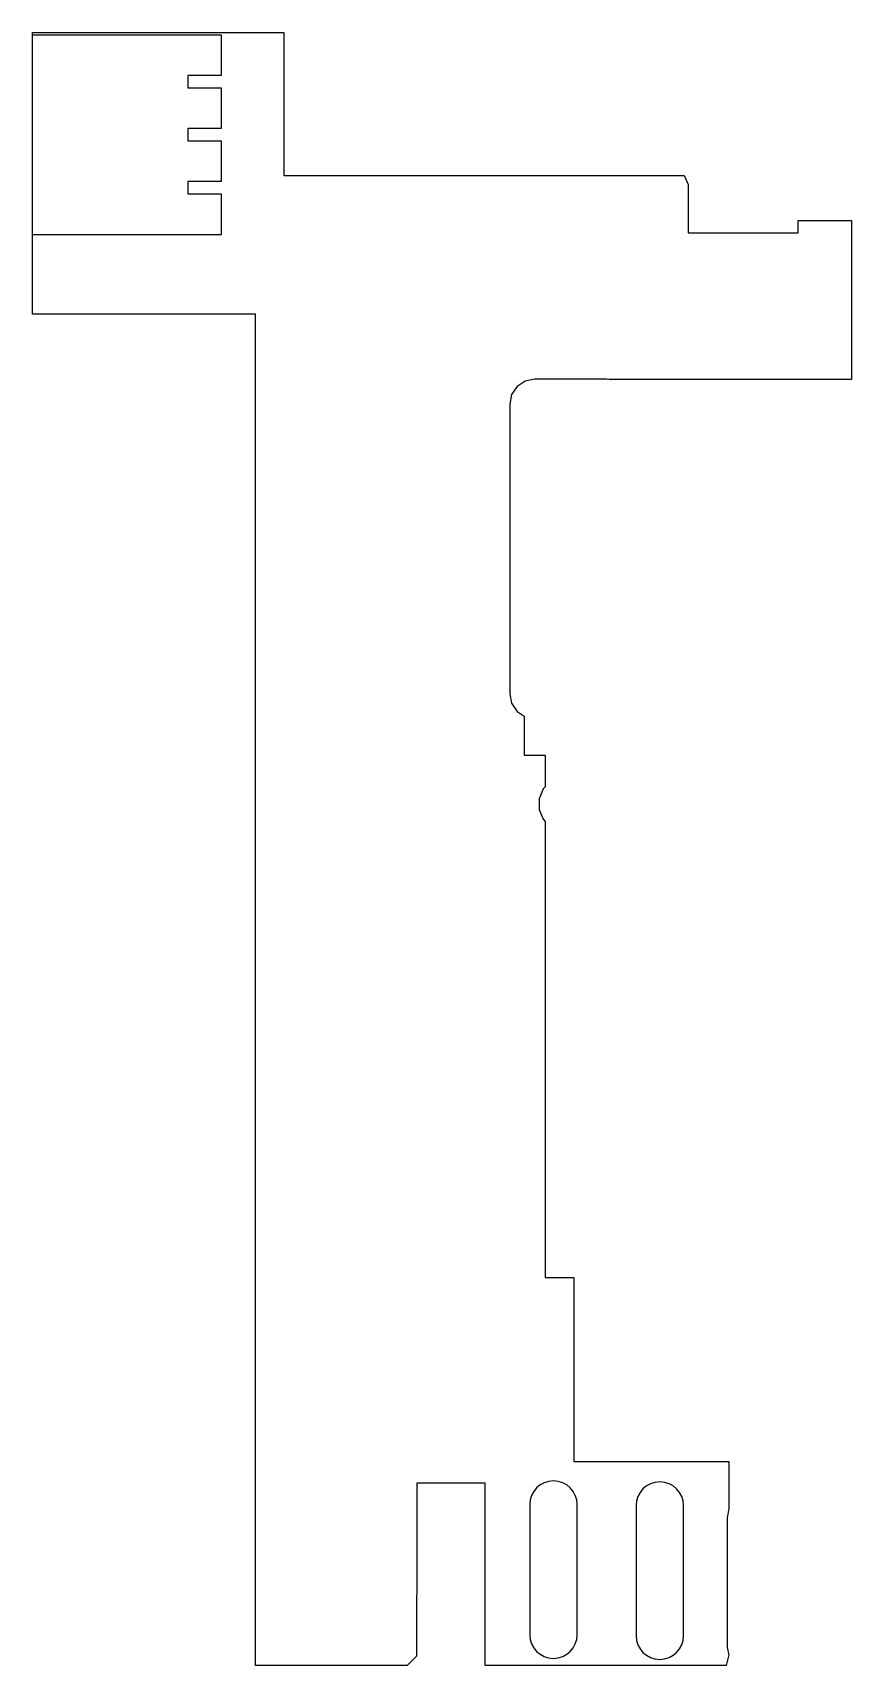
# Model space of a CAD drawing. Header units: inches. Extents: x 1.117 to 1.512, y 1.321 to 2.109.
import ezdxf

# ---------------------------------------------------------------- set-up
doc = ezdxf.new("R2010")
doc.units = ezdxf.units.IN
doc.header["$MEASUREMENT"] = 0
doc.layers.add('B.Cu', color=5, linetype='Continuous')

msp = doc.modelspace()

# ---------------------------------------------------------------- linework, layer by layer
at = {"layer": 'B.Cu'}
for p, q in [((1.11662, 1.97283), (1.11662, 2.10866)), ((1.11662, 2.10866), (1.23779, 2.10866)), ((1.11662, 2.01122), (1.11662, 2.10768)), ((1.11662, 2.10768), (1.20757, 2.10768)), ((1.20757, 2.10768), (1.20757, 2.08799)), ((1.23779, 2.10866), (1.23779, 2.03973)), ((1.20757, 2.08799), (1.19143, 2.08799)), ((1.19143, 2.08799), (1.19143, 2.08209)), ((1.19143, 2.08209), (1.20757, 2.08209)), ((1.20757, 2.08209), (1.20757, 2.0624)), ((1.20757, 2.0624), (1.19143, 2.0624)), ((1.19143, 2.0624), (1.19143, 2.0565)), ((1.19143, 2.0565), (1.20757, 2.0565)), ((1.20757, 2.0565), (1.20757, 2.03681)), ((1.23779, 2.03973), (1.43095, 2.03973)), ((1.33252, 2.03973), (1.33252, 2.03973)), ((1.33622, 2.03973), (1.33622, 2.03973)), ((1.43095, 2.03973), (1.4328, 2.0355)), ((1.20757, 2.03681), (1.19143, 2.03681)), ((1.19143, 2.03681), (1.19143, 2.03091)), ((1.4328, 2.0355), (1.4328, 2.0122)), ((1.19143, 2.03091), (1.20757, 2.03091)), ((1.20757, 2.03091), (1.20757, 2.01122)), ((1.48594, 2.0122), (1.48594, 2.01811)), ((1.48594, 2.01811), (1.51154, 2.01811)), ((1.51154, 2.01811), (1.51154, 1.94134)), ((1.11662, 2.01122), (1.11662, 2.01122)), ((1.20757, 2.01122), (1.11662, 2.01122)), ((1.4328, 2.0122), (1.48594, 2.0122)), ((1.22413, 1.97283), (1.11662, 1.97283)), ((1.22413, 1.32126), (1.22413, 1.97283)), ((1.35026, 1.93804), (1.34765, 1.93414)), ((1.35417, 1.94065), (1.35026, 1.93804)), ((1.35878, 1.94157), (1.35417, 1.94065)), ((1.39364, 1.94157), (1.35878, 1.94157)), ((1.39479, 1.94134), (1.39364, 1.94157)), ((1.39596, 1.94135), (1.39479, 1.94134)), ((1.39599, 1.94134), (1.39596, 1.94135)), ((1.51154, 1.94134), (1.39599, 1.94134)), ((1.34765, 1.93414), (1.34674, 1.92953)), ((1.34674, 1.92953), (1.34674, 1.78984)), ((1.34674, 1.78984), (1.34765, 1.78523)), ((1.34765, 1.78523), (1.35026, 1.78133)), ((1.35026, 1.78133), (1.35378, 1.77898)), ((1.35378, 1.77898), (1.35378, 1.76016)), ((1.35378, 1.76016), (1.3639, 1.76016)), ((1.3639, 1.76016), (1.3639, 1.74498)), ((1.36283, 1.74391), (1.36087, 1.73917)), ((1.3639, 1.74498), (1.36283, 1.74391)), ((1.36087, 1.73917), (1.36087, 1.73405)), ((1.36087, 1.73405), (1.36283, 1.72932)), ((1.36283, 1.72932), (1.3639, 1.72825)), ((1.3639, 1.72825), (1.3639, 1.50827)), ((1.3639, 1.50827), (1.37765, 1.50827)), ((1.37765, 1.50827), (1.37765, 1.41956)), ((1.37765, 1.41956), (1.45248, 1.41956)), ((1.45248, 1.41956), (1.45248, 1.39681)), ((1.33488, 1.40906), (1.30197, 1.40906)), ((1.30197, 1.40906), (1.30197, 1.35579)), ((1.33488, 1.32126), (1.33488, 1.40906)), ((1.45248, 1.39681), (1.45164, 1.3926)), ((1.45164, 1.3926), (1.45164, 1.32993)), ((1.30197, 1.35579), (1.30177, 1.3548)), ((1.30177, 1.3548), (1.30177, 1.32572)), ((1.30177, 1.32572), (1.29731, 1.32126)), ((1.45237, 1.32626), (1.45121, 1.32126)), ((1.45164, 1.32993), (1.45237, 1.32626)), ((1.29731, 1.32126), (1.22413, 1.32126)), ((1.45121, 1.32126), (1.33488, 1.32126))]:
    msp.add_line(p, q, dxfattribs=at)
at = {"layer": 'B.Cu', "color": 5}
for p, q in [((1.35637, 1.39877), (1.35637, 1.3361)), ((1.37929, 1.3361), (1.37929, 1.39877)), ((1.40767, 1.39827), (1.40767, 1.3356)), ((1.43059, 1.3356), (1.43059, 1.39827))]:
    msp.add_line(p, q, dxfattribs=at)
for centre, start, end in [((1.36783, 1.39877), 0, 180), ((1.41913, 1.39827), 0, 180), ((1.36783, 1.3361), 180, 0), ((1.41913, 1.3356), 180, 0)]:
    msp.add_arc(centre, 0.01146, start, end, dxfattribs=at)

doc.saveas('drawing.dxf')
